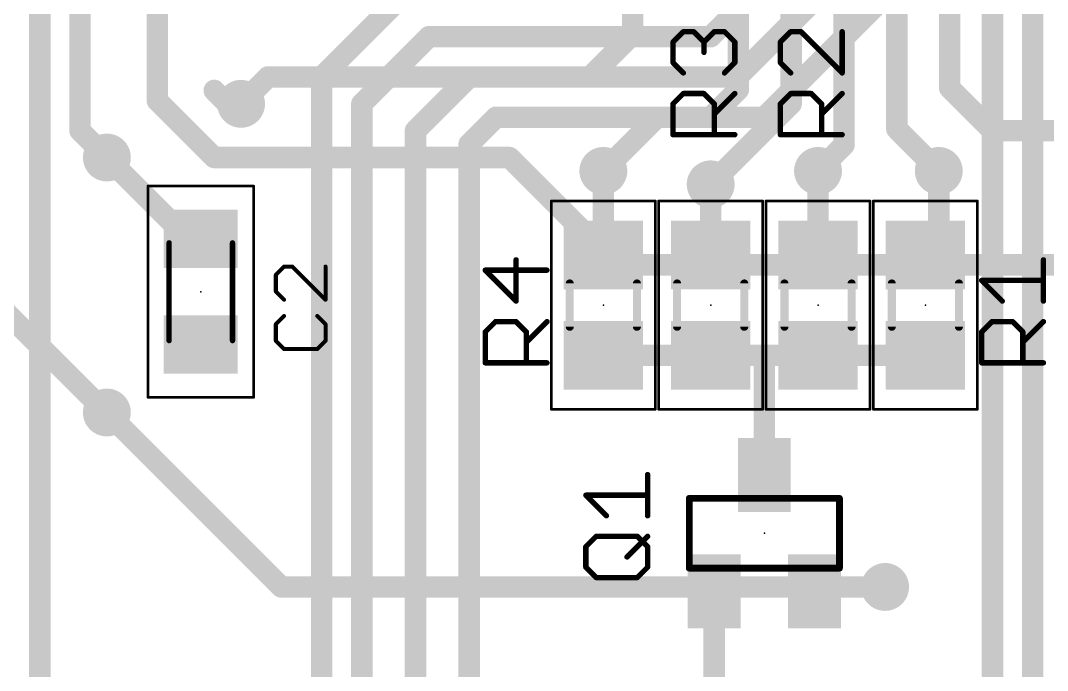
# Model space of a CAD drawing. Extents: x -31.8 to 31.8, y -40.8 to 40.8.
# Drawn here: x -14.59 to 4.85, y -20.38 to -8.08 of the extents above; entities that cross this region are included whole.
import ezdxf

# ---------------------------------------------------------------- set-up
doc = ezdxf.new("R2010")
doc.units = 0
for name, color, linetype in [('1', 12, 'CONTINUOUS'), ('16', 132, 'CONTINUOUS'), ('18', 110, 'CONTINUOUS'), ('23', 53, 'CONTINUOUS'), ('25', 253, 'CONTINUOUS'), ('39', 12, 'CONTINUOUS'), ('51', 253, 'CONTINUOUS')]:
    doc.layers.add(name, color=color, linetype=linetype)

# ---------------------------------------------------------------- blocks, each defined once
blk = doc.blocks.new('RECT')
blk.add_solid([(-0.5, -0.5), (0.5, -0.5), (-0.5, 0.5), (0.5, 0.5)])
blk = doc.blocks.new('ROUNDV')
at = {"const_width": 0.5}
blk.add_lwpolyline([(0, -0.25, 1), (0, 0.25, 1), (0, -0.25)], format="xyb", dxfattribs=at)

msp = doc.modelspace()

# ---------------------------------------------------------------- linework, layer by layer
at = {"layer": '1', "const_width": 0.4064}
for points in [[(4.572, 6.604), (4.572, -32.004)], [(3.81, 3.556), (3.81, -21.844)], [(-14.224, 0.762), (-14.224, -22.352)], [(0.762, -6.096), (-1.524, -8.382)], [(1.778, -6.35), (-1.016, -9.144)], [(2.794, -6.604), (-0.508, -9.906)], [(-7.366, -7.62), (-8.89, -9.144)], [(-6.858, -8.382), (-8.128, -9.652)], [(-1.524, -8.382), (-6.858, -8.382)], [(-8.89, -9.144), (-8.89, -23.368)], [(-6.096, -9.144), (-7.112, -10.16)], [(-1.016, -9.144), (-6.096, -9.144)], [(-10.668, -9.652), (-10.922, -9.398)], [(-10.414, -9.652), (-10.668, -9.652)], [(-8.128, -9.652), (-8.128, -22.606)], [(-5.588, -9.906), (-6.096, -10.414)], [(-0.508, -9.906), (-5.588, -9.906)], [(-7.112, -10.16), (-7.112, -21.844)], [(-6.096, -10.414), (-6.096, -21.59)], [(-12.954, -10.668), (-11.414, -12.208)], [(-3.556, -10.922), (-3.556, -12.512)], [(0.508, -10.922), (0.508, -12.512)], [(2.794, -10.922), (2.794, -12.192)], [(-1.524, -11.176), (-1.524, -12.446)], [(-11.414, -12.208), (-11.176, -12.208)], [(2.794, -12.192), (2.54, -12.446)], [(-1.524, -12.446), (-1.458, -12.512)], [(2.54, -12.446), (2.54, -12.512)], [(-3.556, -12.512), (-3.556, -12.7)], [(-1.458, -12.512), (-1.524, -12.512)], [(-1.458, -12.512), (-1.27, -12.7)], [(-1.59, -14.412), (-3.556, -14.412)], [(-1.524, -14.478), (-1.59, -14.412)], [(-1.524, -14.412), (-1.524, -14.478)], [(-0.508, -14.412), (-1.524, -14.412)], [(0.442, -14.412), (-0.508, -14.412)], [(-0.508, -14.412), (-0.508, -16.68)], [(0.508, -14.478), (0.442, -14.412)], [(0.508, -14.412), (0.508, -14.478)], [(2.22, -14.412), (0.508, -14.412)], [(2.286, -14.478), (2.22, -14.412)], [(2.352, -14.412), (2.286, -14.478)], [(2.54, -14.412), (2.352, -14.412)], [(0.442, -18.88), (0.526, -18.796)], [(0.526, -18.796), (1.778, -18.796)], [(-1.458, -18.88), (-1.458, -20.894)]]:
    msp.add_lwpolyline(points, dxfattribs=at)
at = {"layer": '1', "const_width": 0.2032}
for points in [[(-6.858, -8.2804, 1), (-6.858, -8.4836)], [(-6.7862, -8.4538, 1), (-6.9298, -8.3102)], [(-1.5958, -8.3102, 1), (-1.4522, -8.4538)], [(-1.524, -8.4836, 1), (-1.524, -8.2804)], [(-8.7884, -9.144, 1), (-8.9916, -9.144)], [(-6.096, -9.0424, 1), (-6.096, -9.2456)], [(-6.0242, -9.2158, 1), (-6.1678, -9.0722)], [(-1.016, -9.2456, 1), (-1.016, -9.0424)], [(-8.9618, -9.0722, 1), (-8.8182, -9.2158)], [(-1.0878, -9.0722, 1), (-0.9442, -9.2158)], [(-10.8502, -9.3262, 1), (-10.9938, -9.4698)], [(-10.668, -9.5504, 1), (-10.668, -9.7536)], [(-10.7398, -9.7238, 1), (-10.5962, -9.5802)], [(-10.414, -9.7536, 1), (-10.414, -9.5504)], [(-8.0264, -9.652, 1), (-8.2296, -9.652)], [(-8.1998, -9.5802, 1), (-8.0562, -9.7238)], [(-5.588, -9.8044, 1), (-5.588, -10.0076)], [(-5.5162, -9.9778, 1), (-5.6598, -9.8342)], [(-0.508, -10.0076, 1), (-0.508, -9.8044)], [(-0.5798, -9.8342, 1), (-0.4362, -9.9778)], [(-7.0104, -10.16, 1), (-7.2136, -10.16)], [(-7.1838, -10.0882, 1), (-7.0402, -10.2318)], [(-5.9944, -10.414, 1), (-6.1976, -10.414)], [(-6.1678, -10.3422, 1), (-6.0242, -10.4858)], [(-12.8822, -10.5962, 1), (-13.0258, -10.7398)], [(-3.4544, -10.922, 1), (-3.6576, -10.922)], [(0.6096, -10.922, 1), (0.4064, -10.922)], [(2.8956, -10.922, 1), (2.6924, -10.922)], [(-1.4224, -11.176, 1), (-1.6256, -11.176)], [(-11.414, -12.1064, 1), (-11.414, -12.3096)], [(-11.4858, -12.2798, 1), (-11.3422, -12.1362)], [(-11.176, -12.3096, 1), (-11.176, -12.1064)], [(2.8658, -12.2638, 1), (2.7222, -12.1202)], [(-1.4522, -12.3742, 1), (-1.5958, -12.5178)], [(2.6416, -12.446, 1), (2.4384, -12.446)], [(2.6924, -12.192, 1), (2.8956, -12.192)], [(-3.4544, -12.512, 1), (-3.6576, -12.512)], [(-3.6576, -12.512, 1), (-3.4544, -12.512)], [(-1.524, -12.4104, 1), (-1.524, -12.6136)], [(-1.6256, -12.446, 1), (-1.4224, -12.446)], [(-1.3862, -12.4402, 1), (-1.5298, -12.5838)], [(-1.5298, -12.5838, 1), (-1.3862, -12.4402)], [(-1.458, -12.6136, 1), (-1.458, -12.4104)], [(0.4064, -12.512, 1), (0.6096, -12.512)], [(2.4384, -12.512, 1), (2.6416, -12.512)], [(2.4682, -12.3742, 1), (2.6118, -12.5178)], [(-3.6576, -12.7, 1), (-3.4544, -12.7)], [(-1.3418, -12.7718, 1), (-1.1982, -12.6282)], [(-3.556, -14.3104, 1), (-3.556, -14.5136)], [(-1.5182, -14.3402, 1), (-1.6618, -14.4838)], [(-1.4224, -14.412, 1), (-1.6256, -14.412)], [(-1.524, -14.3104, 1), (-1.524, -14.5136)], [(-1.6256, -14.478, 1), (-1.4224, -14.478)], [(-1.5958, -14.5498, 1), (-1.4522, -14.4062)], [(-1.59, -14.5136, 1), (-1.59, -14.3104)], [(-0.508, -14.3104, 1), (-0.508, -14.5136)], [(-0.4064, -14.412, 1), (-0.6096, -14.412)], [(-0.508, -14.5136, 1), (-0.508, -14.3104)], [(0.5138, -14.3402, 1), (0.3702, -14.4838)], [(0.6096, -14.412, 1), (0.4064, -14.412)], [(0.508, -14.3104, 1), (0.508, -14.5136)], [(0.4064, -14.478, 1), (0.6096, -14.478)], [(0.4362, -14.5498, 1), (0.5798, -14.4062)], [(0.442, -14.5136, 1), (0.442, -14.3104)], [(2.2918, -14.3402, 1), (2.1482, -14.4838)], [(2.2142, -14.4062, 1), (2.3578, -14.5498)], [(2.2142, -14.5498, 1), (2.3578, -14.4062)], [(2.22, -14.5136, 1), (2.22, -14.3104)], [(2.352, -14.3104, 1), (2.352, -14.5136)], [(2.4238, -14.4838, 1), (2.2802, -14.3402)], [(2.54, -14.5136, 1), (2.54, -14.3104)], [(-0.6096, -16.68, 1), (-0.4064, -16.68)], [(0.526, -18.6944, 1), (0.526, -18.8976)], [(0.5978, -18.8678, 1), (0.4542, -18.7242)], [(1.778, -18.8976, 1), (1.778, -18.6944)], [(-1.3564, -18.88, 1), (-1.5596, -18.88)], [(0.3702, -18.8082, 1), (0.5138, -18.9518)]]:
    msp.add_lwpolyline(points, format="xyb", dxfattribs=at)
at = {"layer": '16', "const_width": 0.4064}
for points in [[(-13.462, -6.604), (-13.462, -10.16)], [(-12, -9.59), (-12, -6.52)], [(-3, -6.52), (-3, -8.334)], [(-1, -6.52), (-1, -9.382)], [(0, -6.52), (0, -9.652)], [(1, -6.52), (1, -10.43)], [(2, -6.52), (2, -10.128)], [(3, -6.52), (3, -9.35)], [(-3, -8.334), (-3.81, -9.144)], [(-9.906, -9.144), (-10.414, -9.652)], [(-3.81, -9.144), (-9.906, -9.144)], [(-1, -9.382), (-1.524, -9.906)], [(3, -9.35), (3.81, -10.16)], [(-10.922, -10.668), (-12, -9.59)], [(0, -9.652), (-1.524, -11.176)], [(-2.54, -9.906), (-3.556, -10.922)], [(-1.524, -9.906), (-2.54, -9.906)], [(-13.462, -10.16), (-12.954, -10.668)], [(2, -10.128), (2.794, -10.922)], [(3.81, -10.16), (7.366, -10.16)], [(1, -10.43), (0.508, -10.922)], [(-5.334, -10.668), (-10.922, -10.668)], [(-3.302, -12.7), (-5.334, -10.668)], [(8.636, -12.7), (-3.302, -12.7)], [(-12.968, -15.494), (-15, -13.462)], [(-12.954, -15.494), (-12.968, -15.494)], [(-9.652, -18.796), (-12.954, -15.494)], [(1.778, -18.796), (-9.652, -18.796)]]:
    msp.add_lwpolyline(points, dxfattribs=at)
at = {"layer": '16', "const_width": 0.2032}
for points in [[(-2.9282, -8.4058, 1), (-3.0718, -8.2622)], [(-3.1016, -8.334, 1), (-2.8984, -8.334)], [(-9.906, -9.0424, 1), (-9.906, -9.2456)], [(-9.8342, -9.2158, 1), (-9.9778, -9.0722)], [(-3.81, -9.2456, 1), (-3.81, -9.0424)], [(-3.8818, -9.0722, 1), (-3.7382, -9.2158)], [(-1.1016, -9.382, 1), (-0.8984, -9.382)], [(-0.9282, -9.4538, 1), (-1.0718, -9.3102)], [(2.8984, -9.35, 1), (3.1016, -9.35)], [(3.0718, -9.2782, 1), (2.9282, -9.4218)], [(-12.1016, -9.59, 1), (-11.8984, -9.59)], [(-11.9282, -9.5182, 1), (-12.0718, -9.6618)], [(-10.4858, -9.5802, 1), (-10.3422, -9.7238)], [(0.0718, -9.7238, 1), (-0.0718, -9.5802)], [(-2.54, -9.8044, 1), (-2.54, -10.0076)], [(-2.4682, -9.9778, 1), (-2.6118, -9.8342)], [(-1.524, -10.0076, 1), (-1.524, -9.8044)], [(-0.1016, -9.652, 1), (0.1016, -9.652)], [(-1.5958, -9.8342, 1), (-1.4522, -9.9778)], [(-13.5636, -10.16, 1), (-13.3604, -10.16)], [(-13.3902, -10.0882, 1), (-13.5338, -10.2318)], [(1.8984, -10.128, 1), (2.1016, -10.128)], [(2.0718, -10.0562, 1), (1.9282, -10.1998)], [(3.81, -10.0584, 1), (3.81, -10.2616)], [(3.7382, -10.2318, 1), (3.8818, -10.0882)], [(1.0718, -10.5018, 1), (0.9282, -10.3582)], [(-13.0258, -10.7398, 1), (-12.8822, -10.5962)], [(-10.922, -10.5664, 1), (-10.922, -10.7696)], [(-10.9938, -10.7398, 1), (-10.8502, -10.5962)], [(-5.2622, -10.5962, 1), (-5.4058, -10.7398)], [(-5.334, -10.7696, 1), (-5.334, -10.5664)], [(0.8984, -10.43, 1), (1.1016, -10.43)], [(-3.6278, -10.8502, 1), (-3.4842, -10.9938)], [(0.4362, -10.8502, 1), (0.5798, -10.9938)], [(2.7222, -10.9938, 1), (2.8658, -10.8502)], [(-1.5958, -11.1042, 1), (-1.4522, -11.2478)], [(-3.302, -12.5984, 1), (-3.302, -12.8016)], [(-3.3738, -12.7718, 1), (-3.2302, -12.6282)], [(-12.968, -15.3924, 1), (-12.968, -15.5956)], [(-12.8822, -15.4222, 1), (-13.0258, -15.5658)], [(-13.0398, -15.5658, 1), (-12.8962, -15.4222)], [(-12.954, -15.5956, 1), (-12.954, -15.3924)], [(-9.652, -18.6944, 1), (-9.652, -18.8976)], [(-9.7238, -18.8678, 1), (-9.5802, -18.7242)], [(1.778, -18.8976, 1), (1.778, -18.6944)]]:
    msp.add_lwpolyline(points, format="xyb", dxfattribs=at)
at = {"layer": '23'}
for p in [(-11.176, -13.208), (-3.556, -13.462), (-1.524, -13.462), (0.508, -13.462), (2.54, -13.462), (-0.508, -17.78)]:
    msp.add_point(p, dxfattribs=at)
at = {"layer": '25'}
for points, const_width in [([(-2.2362, -8.4821), (-2.0413, -8.2872)], 0.1016), ([(-2.0413, -8.2872), (-1.8464, -8.2872)], 0.1016), ([(-1.8464, -8.2872), (-1.6515, -8.4821)], 0.1016), ([(-1.6515, -8.4821), (-1.4566, -8.2872)], 0.1016), ([(-1.4566, -8.2872), (-1.2617, -8.2872)], 0.1016), ([(-1.2617, -8.2872), (-1.0668, -8.4821)], 0.1016), ([(-0.0093, -8.2872), (-0.2042, -8.4821)], 0.1016), ([(0.1856, -8.2872), (-0.0093, -8.2872)], 0.1016), ([(0.9652, -9.0668), (0.1856, -8.2872)], 0.1016), ([(0.9652, -8.2872), (0.9652, -9.0668)], 0.1016), ([(-2.2362, -8.8719), (-2.2362, -8.4821)], 0.1016), ([(-1.6515, -8.4821), (-1.6515, -8.677)], 0.1016), ([(-1.0668, -8.4821), (-1.0668, -8.8719)], 0.1016), ([(-0.2042, -8.4821), (-0.2042, -8.8719)], 0.1016), ([(-2.0413, -9.0668), (-2.2362, -8.8719)], 0.1016), ([(-1.0668, -8.8719), (-1.2617, -9.0668)], 0.1016), ([(-0.2042, -8.8719), (-0.0093, -9.0668)], 0.1016), ([(-2.2362, -9.6515), (-2.0413, -9.4566)], 0.1016), ([(-2.0413, -9.4566), (-1.6515, -9.4566)], 0.1016), ([(-1.6515, -9.4566), (-1.4566, -9.6515)], 0.1016), ([(-1.4566, -9.8464), (-1.0668, -9.4566)], 0.1016), ([(-0.2042, -9.6515), (-0.0093, -9.4566)], 0.1016), ([(-0.0093, -9.4566), (0.3805, -9.4566)], 0.1016), ([(0.3805, -9.4566), (0.5754, -9.6515)], 0.1016), ([(0.5754, -9.8464), (0.9652, -9.4566)], 0.1016), ([(-2.2362, -10.2362), (-2.2362, -9.6515)], 0.1016), ([(-1.4566, -9.6515), (-1.4566, -10.2362)], 0.1016), ([(-0.2042, -10.2362), (-0.2042, -9.6515)], 0.1016), ([(0.5754, -9.6515), (0.5754, -10.2362)], 0.1016), ([(-1.0668, -10.2362), (-2.2362, -10.2362)], 0.1016), ([(0.9652, -10.2362), (-0.2042, -10.2362)], 0.1016), ([(-5.2075, -13.3848), (-5.2075, -12.6052)], 0.1016), ([(4.7752, -13.3848), (4.7752, -12.6052)], 0.1016), ([(-9.5989, -12.7324), (-9.7557, -12.8891)], 0.0762), ([(-9.4422, -12.7324), (-9.5989, -12.7324)], 0.0762), ([(-8.8151, -13.3594), (-9.4422, -12.7324)], 0.0762), ([(-8.8151, -12.7324), (-8.8151, -13.3594)], 0.0762), ([(-4.6228, -12.8001), (-5.7922, -12.8001)], 0.1016), ([(-5.7922, -12.8001), (-5.2075, -13.3848)], 0.1016), ([(-9.7557, -12.8891), (-9.7557, -13.2027)], 0.0762), ([(3.9956, -13.3848), (3.6058, -12.995)], 0.1016), ([(3.6058, -12.995), (4.7752, -12.995)], 0.1016), ([(-9.7557, -13.2027), (-9.5989, -13.3594)], 0.0762), ([(-9.5989, -13.6679), (-9.7557, -13.8246)], 0.0762), ([(-9.7557, -13.8246), (-9.7557, -14.1382)], 0.0762), ([(-8.8151, -13.8246), (-8.9719, -13.6679)], 0.0762), ([(-8.8151, -14.1382), (-8.8151, -13.8246)], 0.0762), ([(-5.7922, -13.9695), (-5.5973, -13.7746)], 0.1016), ([(-5.5973, -13.7746), (-5.2075, -13.7746)], 0.1016), ([(-5.2075, -13.7746), (-5.0126, -13.9695)], 0.1016), ([(-5.0126, -14.1644), (-4.6228, -13.7746)], 0.1016), ([(3.6058, -13.9695), (3.8007, -13.7746)], 0.1016), ([(3.8007, -13.7746), (4.1905, -13.7746)], 0.1016), ([(4.1905, -13.7746), (4.3854, -13.9695)], 0.1016), ([(4.3854, -14.1644), (4.7752, -13.7746)], 0.1016), ([(-5.7922, -14.5542), (-5.7922, -13.9695)], 0.1016), ([(-5.0126, -13.9695), (-5.0126, -14.5542)], 0.1016), ([(3.6058, -14.5542), (3.6058, -13.9695)], 0.1016), ([(4.3854, -13.9695), (4.3854, -14.5542)], 0.1016), ([(-9.7557, -14.1382), (-9.5989, -14.2949)], 0.0762), ([(-8.9719, -14.2949), (-8.8151, -14.1382)], 0.0762), ([(-9.5989, -14.2949), (-8.9719, -14.2949)], 0.0762), ([(-4.6228, -14.5542), (-5.7922, -14.5542)], 0.1016), ([(4.7752, -14.5542), (3.6058, -14.5542)], 0.1016), ([(-2.7178, -17.4488), (-2.7178, -16.6692)], 0.1016), ([(-3.4974, -17.4488), (-3.8872, -17.059)], 0.1016), ([(-3.8872, -17.059), (-2.7178, -17.059)], 0.1016), ([(-3.8872, -18.0335), (-3.6923, -17.8386)], 0.1016), ([(-3.6923, -17.8386), (-2.9127, -17.8386)], 0.1016), ([(-3.1076, -18.2284), (-2.7178, -17.8386)], 0.1016), ([(-2.9127, -17.8386), (-2.7178, -18.0335)], 0.1016), ([(-3.8872, -18.4233), (-3.8872, -18.0335)], 0.1016), ([(-2.7178, -18.0335), (-2.7178, -18.4233)], 0.1016), ([(-3.6923, -18.6182), (-3.8872, -18.4233)], 0.1016), ([(-2.7178, -18.4233), (-2.9127, -18.6182)], 0.1016), ([(-2.9127, -18.6182), (-3.6923, -18.6182)], 0.1016)]:
    msp.add_lwpolyline(points, dxfattribs=dict(at, const_width=const_width))
for points, const_width in [([(-2.0413, -8.2618, 1), (-2.0413, -8.3126)], 0.0508), ([(-2.0233, -8.3052, 1), (-2.0593, -8.2692)], 0.0508), ([(-1.8284, -8.2692, 1), (-1.8644, -8.3052)], 0.0508), ([(-1.8464, -8.3126, 1), (-1.8464, -8.2618)], 0.0508), ([(-1.4566, -8.2618, 1), (-1.4566, -8.3126)], 0.0508), ([(-1.4386, -8.3052, 1), (-1.4746, -8.2692)], 0.0508), ([(-1.2437, -8.2692, 1), (-1.2797, -8.3052)], 0.0508), ([(-1.2617, -8.3126, 1), (-1.2617, -8.2618)], 0.0508), ([(-0.0093, -8.2618, 1), (-0.0093, -8.3126)], 0.0508), ([(0.0087, -8.3052, 1), (-0.0273, -8.2692)], 0.0508), ([(0.2036, -8.2692, 1), (0.1676, -8.3052)], 0.0508), ([(0.1856, -8.3126, 1), (0.1856, -8.2618)], 0.0508), ([(0.9906, -8.2872, 1), (0.9398, -8.2872)], 0.0508), ([(-2.2542, -8.4641, 1), (-2.2182, -8.5001)], 0.0508), ([(-2.2108, -8.4821, 1), (-2.2616, -8.4821)], 0.0508), ([(-1.6695, -8.4641, 1), (-1.6335, -8.5001)], 0.0508), ([(-1.6261, -8.4821, 1), (-1.6769, -8.4821)], 0.0508), ([(-1.6695, -8.5001, 1), (-1.6335, -8.4641)], 0.0508), ([(-1.0414, -8.4821, 1), (-1.0922, -8.4821)], 0.0508), ([(-1.0848, -8.5001, 1), (-1.0488, -8.4641)], 0.0508), ([(-0.2222, -8.4641, 1), (-0.1862, -8.5001)], 0.0508), ([(-0.1788, -8.4821, 1), (-0.2296, -8.4821)], 0.0508), ([(-1.6769, -8.677, 1), (-1.6261, -8.677)], 0.0508), ([(-2.2182, -8.8539, 1), (-2.2542, -8.8899)], 0.0508), ([(-2.2616, -8.8719, 1), (-2.2108, -8.8719)], 0.0508), ([(-1.0922, -8.8719, 1), (-1.0414, -8.8719)], 0.0508), ([(-1.0488, -8.8899, 1), (-1.0848, -8.8539)], 0.0508), ([(-0.1862, -8.8539, 1), (-0.2222, -8.8899)], 0.0508), ([(-0.2296, -8.8719, 1), (-0.1788, -8.8719)], 0.0508), ([(-2.0593, -9.0848, 1), (-2.0233, -9.0488)], 0.0508), ([(-1.2797, -9.0488, 1), (-1.2437, -9.0848)], 0.0508), ([(-0.0273, -9.0848, 1), (0.0087, -9.0488)], 0.0508), ([(0.9398, -9.0668, 1), (0.9906, -9.0668)], 0.0508), ([(0.9472, -9.0848, 1), (0.9832, -9.0488)], 0.0508), ([(-2.0413, -9.4312, 1), (-2.0413, -9.482)], 0.0508), ([(-2.0233, -9.4746, 1), (-2.0593, -9.4386)], 0.0508), ([(-1.6335, -9.4386, 1), (-1.6695, -9.4746)], 0.0508), ([(-1.6515, -9.482, 1), (-1.6515, -9.4312)], 0.0508), ([(-1.0488, -9.4746, 1), (-1.0848, -9.4386)], 0.0508), ([(-0.0093, -9.4312, 1), (-0.0093, -9.482)], 0.0508), ([(0.0087, -9.4746, 1), (-0.0273, -9.4386)], 0.0508), ([(0.3985, -9.4386, 1), (0.3625, -9.4746)], 0.0508), ([(0.3805, -9.482, 1), (0.3805, -9.4312)], 0.0508), ([(0.9832, -9.4746, 1), (0.9472, -9.4386)], 0.0508), ([(-2.2542, -9.6335, 1), (-2.2182, -9.6695)], 0.0508), ([(-2.2108, -9.6515, 1), (-2.2616, -9.6515)], 0.0508), ([(-1.4312, -9.6515, 1), (-1.482, -9.6515)], 0.0508), ([(-1.4746, -9.6695, 1), (-1.4386, -9.6335)], 0.0508), ([(-0.2222, -9.6335, 1), (-0.1862, -9.6695)], 0.0508), ([(-0.1788, -9.6515, 1), (-0.2296, -9.6515)], 0.0508), ([(0.6008, -9.6515, 1), (0.55, -9.6515)], 0.0508), ([(0.5574, -9.6695, 1), (0.5934, -9.6335)], 0.0508), ([(-1.4746, -9.8284, 1), (-1.4386, -9.8644)], 0.0508), ([(0.5574, -9.8284, 1), (0.5934, -9.8644)], 0.0508), ([(-2.2362, -10.2108, 1), (-2.2362, -10.2616)], 0.0508), ([(-2.2616, -10.2362, 1), (-2.2108, -10.2362)], 0.0508), ([(-1.482, -10.2362, 1), (-1.4312, -10.2362)], 0.0508), ([(-1.0668, -10.2616, 1), (-1.0668, -10.2108)], 0.0508), ([(-0.2042, -10.2108, 1), (-0.2042, -10.2616)], 0.0508), ([(-0.2296, -10.2362, 1), (-0.1788, -10.2362)], 0.0508), ([(0.55, -10.2362, 1), (0.6008, -10.2362)], 0.0508), ([(0.9652, -10.2616, 1), (0.9652, -10.2108)], 0.0508), ([(-5.1821, -12.6052, 1), (-5.2329, -12.6052)], 0.0508), ([(4.8006, -12.6052, 1), (4.7498, -12.6052)], 0.0508), ([(-9.5989, -12.7133, 1), (-9.5989, -12.7514)], 0.0381), ([(-9.5855, -12.7458, 1), (-9.6124, -12.7189)], 0.0381), ([(-9.4287, -12.7189, 1), (-9.4556, -12.7458)], 0.0381), ([(-9.4422, -12.7514, 1), (-9.4422, -12.7133)], 0.0381), ([(-8.7961, -12.7324, 1), (-8.8342, -12.7324)], 0.0381), ([(-5.7742, -12.7821, 1), (-5.8102, -12.8181)], 0.0508), ([(-5.7922, -12.7747, 1), (-5.7922, -12.8255)], 0.0508), ([(-4.6228, -12.8255, 1), (-4.6228, -12.7747)], 0.0508), ([(-9.7367, -12.8891, 1), (-9.7748, -12.8891)], 0.0381), ([(-9.7692, -12.8756, 1), (-9.7422, -12.9026)], 0.0381), ([(3.6238, -12.977, 1), (3.5878, -13.013)], 0.0508), ([(3.6058, -12.9696, 1), (3.6058, -13.0204)], 0.0508), ([(4.7752, -13.0204, 1), (4.7752, -12.9696)], 0.0508), ([(-9.7748, -13.2027, 1), (-9.7367, -13.2027)], 0.0381), ([(-9.7422, -13.1892, 1), (-9.7692, -13.2161)], 0.0381), ([(-9.6124, -13.3729, 1), (-9.5855, -13.3459)], 0.0381), ([(-8.8342, -13.3594, 1), (-8.7961, -13.3594)], 0.0381), ([(-8.8286, -13.3729, 1), (-8.8016, -13.3459)], 0.0381), ([(-5.2329, -13.3848, 1), (-5.1821, -13.3848)], 0.0508), ([(-5.2255, -13.4028, 1), (-5.1895, -13.3668)], 0.0508), ([(3.9776, -13.4028, 1), (4.0136, -13.3668)], 0.0508), ([(4.7498, -13.3848, 1), (4.8006, -13.3848)], 0.0508), ([(-9.7367, -13.8246, 1), (-9.7748, -13.8246)], 0.0381), ([(-9.7692, -13.8112, 1), (-9.7422, -13.8381)], 0.0381), ([(-9.5855, -13.6813, 1), (-9.6124, -13.6544)], 0.0381), ([(-8.9584, -13.6544, 1), (-8.9853, -13.6813)], 0.0381), ([(-8.7961, -13.8246, 1), (-8.8342, -13.8246)], 0.0381), ([(-8.8286, -13.8381, 1), (-8.8016, -13.8112)], 0.0381), ([(-5.5973, -13.7492, 1), (-5.5973, -13.8)], 0.0508), ([(-5.5793, -13.7926, 1), (-5.6153, -13.7566)], 0.0508), ([(-5.1895, -13.7566, 1), (-5.2255, -13.7926)], 0.0508), ([(-5.2075, -13.8, 1), (-5.2075, -13.7492)], 0.0508), ([(-4.6048, -13.7926, 1), (-4.6408, -13.7566)], 0.0508), ([(3.8007, -13.7492, 1), (3.8007, -13.8)], 0.0508), ([(3.8187, -13.7926, 1), (3.7827, -13.7566)], 0.0508), ([(4.2085, -13.7566, 1), (4.1725, -13.7926)], 0.0508), ([(4.1905, -13.8, 1), (4.1905, -13.7492)], 0.0508), ([(4.7932, -13.7926, 1), (4.7572, -13.7566)], 0.0508), ([(-5.8102, -13.9515, 1), (-5.7742, -13.9875)], 0.0508), ([(-5.7668, -13.9695, 1), (-5.8176, -13.9695)], 0.0508), ([(-4.9872, -13.9695, 1), (-5.038, -13.9695)], 0.0508), ([(-5.0306, -13.9875, 1), (-4.9946, -13.9515)], 0.0508), ([(3.5878, -13.9515, 1), (3.6238, -13.9875)], 0.0508), ([(3.6312, -13.9695, 1), (3.5804, -13.9695)], 0.0508), ([(4.4108, -13.9695, 1), (4.36, -13.9695)], 0.0508), ([(4.3674, -13.9875, 1), (4.4034, -13.9515)], 0.0508), ([(-9.7748, -14.1382, 1), (-9.7367, -14.1382)], 0.0381), ([(-9.7422, -14.1247, 1), (-9.7692, -14.1516)], 0.0381), ([(-8.8342, -14.1382, 1), (-8.7961, -14.1382)], 0.0381), ([(-8.8016, -14.1516, 1), (-8.8286, -14.1247)], 0.0381), ([(-5.0306, -14.1464, 1), (-4.9946, -14.1824)], 0.0508), ([(4.3674, -14.1464, 1), (4.4034, -14.1824)], 0.0508), ([(-9.5989, -14.2759, 1), (-9.5989, -14.314)], 0.0381), ([(-9.6124, -14.3084, 1), (-9.5855, -14.2815)], 0.0381), ([(-8.9853, -14.2815, 1), (-8.9584, -14.3084)], 0.0381), ([(-8.9719, -14.314, 1), (-8.9719, -14.2759)], 0.0381), ([(-5.7922, -14.5288, 1), (-5.7922, -14.5796)], 0.0508), ([(-5.8176, -14.5542, 1), (-5.7668, -14.5542)], 0.0508), ([(-5.038, -14.5542, 1), (-4.9872, -14.5542)], 0.0508), ([(-4.6228, -14.5796, 1), (-4.6228, -14.5288)], 0.0508), ([(3.6058, -14.5288, 1), (3.6058, -14.5796)], 0.0508), ([(3.5804, -14.5542, 1), (3.6312, -14.5542)], 0.0508), ([(4.36, -14.5542, 1), (4.4108, -14.5542)], 0.0508), ([(4.7752, -14.5796, 1), (4.7752, -14.5288)], 0.0508), ([(-2.6924, -16.6692, 1), (-2.7432, -16.6692)], 0.0508), ([(-3.8692, -17.041, 1), (-3.9052, -17.077)], 0.0508), ([(-3.8872, -17.0336, 1), (-3.8872, -17.0844)], 0.0508), ([(-2.7178, -17.0844, 1), (-2.7178, -17.0336)], 0.0508), ([(-3.5154, -17.4668, 1), (-3.4794, -17.4308)], 0.0508), ([(-2.7432, -17.4488, 1), (-2.6924, -17.4488)], 0.0508), ([(-3.6923, -17.8132, 1), (-3.6923, -17.864)], 0.0508), ([(-3.6743, -17.8566, 1), (-3.7103, -17.8206)], 0.0508), ([(-2.8947, -17.8206, 1), (-2.9307, -17.8566)], 0.0508), ([(-2.9127, -17.864, 1), (-2.9127, -17.8132)], 0.0508), ([(-2.6998, -17.8566, 1), (-2.7358, -17.8206)], 0.0508), ([(-3.9052, -18.0155, 1), (-3.8692, -18.0515)], 0.0508), ([(-3.8618, -18.0335, 1), (-3.9126, -18.0335)], 0.0508), ([(-2.6924, -18.0335, 1), (-2.7432, -18.0335)], 0.0508), ([(-2.7358, -18.0515, 1), (-2.6998, -18.0155)], 0.0508), ([(-3.1256, -18.2104, 1), (-3.0896, -18.2464)], 0.0508), ([(-3.8692, -18.4053, 1), (-3.9052, -18.4413)], 0.0508), ([(-3.9126, -18.4233, 1), (-3.8618, -18.4233)], 0.0508), ([(-2.7432, -18.4233, 1), (-2.6924, -18.4233)], 0.0508), ([(-2.6998, -18.4413, 1), (-2.7358, -18.4053)], 0.0508), ([(-3.6923, -18.5928, 1), (-3.6923, -18.6436)], 0.0508), ([(-3.7103, -18.6362, 1), (-3.6743, -18.6002)], 0.0508), ([(-2.9307, -18.6002, 1), (-2.8947, -18.6362)], 0.0508), ([(-2.9127, -18.6436, 1), (-2.9127, -18.5928)], 0.0508)]:
    msp.add_lwpolyline(points, format="xyb", dxfattribs=dict(at, const_width=const_width))
at = {"layer": '39'}
for points, const_width in [([(-12.176, -15.208), (-12.176, -11.208)], 0.05), ([(-12.176, -11.208), (-10.176, -11.208)], 0.05), ([(-10.176, -11.208), (-10.176, -15.208)], 0.05), ([(-4.539, -15.435), (-4.539, -11.489)], 0.0508), ([(-4.539, -11.489), (-2.573, -11.489)], 0.0508), ([(-2.573, -11.489), (-2.573, -15.435)], 0.0508), ([(-2.507, -15.435), (-2.507, -11.489)], 0.0508), ([(-2.507, -11.489), (-0.541, -11.489)], 0.0508), ([(-0.541, -11.489), (-0.541, -15.435)], 0.0508), ([(-0.475, -15.435), (-0.475, -11.489)], 0.0508), ([(-0.475, -11.489), (1.491, -11.489)], 0.0508), ([(1.491, -11.489), (1.491, -15.435)], 0.0508), ([(1.557, -15.435), (1.557, -11.489)], 0.0508), ([(1.557, -11.489), (3.523, -11.489)], 0.0508), ([(3.523, -11.489), (3.523, -15.435)], 0.0508), ([(-10.176, -15.208), (-12.176, -15.208)], 0.05), ([(-2.573, -15.435), (-4.539, -15.435)], 0.0508), ([(-0.541, -15.435), (-2.507, -15.435)], 0.0508), ([(1.491, -15.435), (-0.475, -15.435)], 0.0508), ([(3.523, -15.435), (1.557, -15.435)], 0.0508)]:
    msp.add_lwpolyline(points, dxfattribs=dict(at, const_width=const_width))
for points, const_width in [([(-12.1635, -11.208, 1), (-12.1885, -11.208)], 0.025), ([(-12.176, -11.1955, 1), (-12.176, -11.2205)], 0.025), ([(-10.1635, -11.208, 1), (-10.1885, -11.208)], 0.025), ([(-10.176, -11.2205, 1), (-10.176, -11.1955)], 0.025), ([(-4.5263, -11.489, 1), (-4.5517, -11.489)], 0.0254), ([(-4.539, -11.4763, 1), (-4.539, -11.5017)], 0.0254), ([(-2.5603, -11.489, 1), (-2.5857, -11.489)], 0.0254), ([(-2.573, -11.5017, 1), (-2.573, -11.4763)], 0.0254), ([(-2.4943, -11.489, 1), (-2.5197, -11.489)], 0.0254), ([(-2.507, -11.4763, 1), (-2.507, -11.5017)], 0.0254), ([(-0.5283, -11.489, 1), (-0.5537, -11.489)], 0.0254), ([(-0.541, -11.5017, 1), (-0.541, -11.4763)], 0.0254), ([(-0.4623, -11.489, 1), (-0.4877, -11.489)], 0.0254), ([(-0.475, -11.4763, 1), (-0.475, -11.5017)], 0.0254), ([(1.5037, -11.489, 1), (1.4783, -11.489)], 0.0254), ([(1.491, -11.5017, 1), (1.491, -11.4763)], 0.0254), ([(1.5697, -11.489, 1), (1.5443, -11.489)], 0.0254), ([(1.557, -11.4763, 1), (1.557, -11.5017)], 0.0254), ([(3.5357, -11.489, 1), (3.5103, -11.489)], 0.0254), ([(3.523, -11.5017, 1), (3.523, -11.4763)], 0.0254), ([(-12.176, -15.1955, 1), (-12.176, -15.2205)], 0.025), ([(-12.1885, -15.208, 1), (-12.1635, -15.208)], 0.025), ([(-10.1885, -15.208, 1), (-10.1635, -15.208)], 0.025), ([(-10.176, -15.2205, 1), (-10.176, -15.1955)], 0.025), ([(-4.539, -15.4223, 1), (-4.539, -15.4477)], 0.0254), ([(-4.5517, -15.435, 1), (-4.5263, -15.435)], 0.0254), ([(-2.5857, -15.435, 1), (-2.5603, -15.435)], 0.0254), ([(-2.573, -15.4477, 1), (-2.573, -15.4223)], 0.0254), ([(-2.507, -15.4223, 1), (-2.507, -15.4477)], 0.0254), ([(-2.5197, -15.435, 1), (-2.4943, -15.435)], 0.0254), ([(-0.5537, -15.435, 1), (-0.5283, -15.435)], 0.0254), ([(-0.541, -15.4477, 1), (-0.541, -15.4223)], 0.0254), ([(-0.475, -15.4223, 1), (-0.475, -15.4477)], 0.0254), ([(-0.4877, -15.435, 1), (-0.4623, -15.435)], 0.0254), ([(1.4783, -15.435, 1), (1.5037, -15.435)], 0.0254), ([(1.491, -15.4477, 1), (1.491, -15.4223)], 0.0254), ([(1.557, -15.4223, 1), (1.557, -15.4477)], 0.0254), ([(1.5443, -15.435, 1), (1.5697, -15.435)], 0.0254), ([(3.5103, -15.435, 1), (3.5357, -15.435)], 0.0254), ([(3.523, -15.4477, 1), (3.523, -15.4223)], 0.0254)]:
    msp.add_lwpolyline(points, format="xyb", dxfattribs=dict(at, const_width=const_width))
at = {"layer": '51'}
for points, const_width in [([(-11.776, -14.133), (-11.776, -12.283)], 0.1016), ([(-10.576, -12.283), (-10.576, -14.133)], 0.1016), ([(-4.191, -13.872), (-4.191, -13.052)], 0.1524), ([(-2.921, -13.872), (-2.921, -13.052)], 0.1524), ([(-2.159, -13.872), (-2.159, -13.052)], 0.1524), ([(-0.889, -13.872), (-0.889, -13.052)], 0.1524), ([(-0.127, -13.872), (-0.127, -13.052)], 0.1524), ([(1.143, -13.872), (1.143, -13.052)], 0.1524), ([(1.905, -13.872), (1.905, -13.052)], 0.1524), ([(3.175, -13.872), (3.175, -13.052)], 0.1524), ([(-1.9304, -18.4404), (-1.9304, -17.1196)], 0.127), ([(-1.9304, -17.1196), (0.9144, -17.1196)], 0.127), ([(0.9144, -17.1196), (0.9144, -18.4404)], 0.127), ([(0.9144, -18.4404), (-1.9304, -18.4404)], 0.127)]:
    msp.add_lwpolyline(points, dxfattribs=dict(at, const_width=const_width))
for points, const_width in [([(-11.7506, -12.283, 1), (-11.8014, -12.283)], 0.0508), ([(-10.5506, -12.283, 1), (-10.6014, -12.283)], 0.0508), ([(-4.1529, -13.052, 1), (-4.2291, -13.052)], 0.0762), ([(-2.8829, -13.052, 1), (-2.9591, -13.052)], 0.0762), ([(-2.1209, -13.052, 1), (-2.1971, -13.052)], 0.0762), ([(-0.8509, -13.052, 1), (-0.9271, -13.052)], 0.0762), ([(-0.0889, -13.052, 1), (-0.1651, -13.052)], 0.0762), ([(1.1811, -13.052, 1), (1.1049, -13.052)], 0.0762), ([(1.9431, -13.052, 1), (1.8669, -13.052)], 0.0762), ([(3.2131, -13.052, 1), (3.1369, -13.052)], 0.0762), ([(-4.2291, -13.872, 1), (-4.1529, -13.872)], 0.0762), ([(-2.9591, -13.872, 1), (-2.8829, -13.872)], 0.0762), ([(-2.1971, -13.872, 1), (-2.1209, -13.872)], 0.0762), ([(-0.9271, -13.872, 1), (-0.8509, -13.872)], 0.0762), ([(-0.1651, -13.872, 1), (-0.0889, -13.872)], 0.0762), ([(1.1049, -13.872, 1), (1.1811, -13.872)], 0.0762), ([(1.8669, -13.872, 1), (1.9431, -13.872)], 0.0762), ([(3.1369, -13.872, 1), (3.2131, -13.872)], 0.0762), ([(-11.8014, -14.133, 1), (-11.7506, -14.133)], 0.0508), ([(-10.6014, -14.133, 1), (-10.5506, -14.133)], 0.0508), ([(-1.8987, -17.1196, 1), (-1.9622, -17.1196)], 0.0635), ([(-1.9304, -17.0879, 1), (-1.9304, -17.1514)], 0.0635), ([(0.9462, -17.1196, 1), (0.8826, -17.1196)], 0.0635), ([(0.9144, -17.1514, 1), (0.9144, -17.0879)], 0.0635), ([(-1.9304, -18.4087, 1), (-1.9304, -18.4721)], 0.0635), ([(-1.9622, -18.4404, 1), (-1.8987, -18.4404)], 0.0635), ([(0.8826, -18.4404, 1), (0.9462, -18.4404)], 0.0635), ([(0.9144, -18.4721, 1), (0.9144, -18.4087)], 0.0635)]:
    msp.add_lwpolyline(points, format="xyb", dxfattribs=dict(at, const_width=const_width))

# ---------------------------------------------------------------- block references
at = {"layer": '1'}
for p, xscale, yscale, rotation in [((-11.176, -12.208), 1.1, 1.4, 270), ((-3.556, -12.512), 1.3, 1.5, 90), ((-1.524, -12.512), 1.3, 1.5, 90), ((0.508, -12.512), 1.3, 1.5, 90), ((2.54, -12.512), 1.3, 1.5, 90), ((-11.176, -14.208), 1.1, 1.4, 270), ((-3.556, -14.412), 1.3, 1.5, 90), ((-1.524, -14.412), 1.3, 1.5, 90), ((0.508, -14.412), 1.3, 1.5, 90), ((2.54, -14.412), 1.3, 1.5, 90)]:
    msp.add_blockref('RECT', p, dxfattribs=dict(at, xscale=xscale, yscale=yscale, rotation=rotation))
at = {"layer": '1', "yscale": 1.4}
for p in [(-0.508, -16.68), (-1.458, -18.88), (0.442, -18.88)]:
    msp.add_blockref('RECT', p, dxfattribs=at)
at = {"layer": '18', "xscale": 0.9064, "yscale": 0.9064}
for p in [(-10.414, -9.652), (-10.414, -9.652), (-12.954, -10.668), (-12.954, -10.668), (-3.556, -10.922), (-3.556, -10.922), (0.508, -10.922), (0.508, -10.922), (2.794, -10.922), (2.794, -10.922), (-1.524, -11.176), (-1.524, -11.176), (-12.954, -15.494), (-12.954, -15.494), (1.778, -18.796), (1.778, -18.796)]:
    msp.add_blockref('ROUNDV', p, dxfattribs=at)
at = {"layer": '51'}
for p, xscale, yscale, rotation in [((-11.176, -12.458), 0.5, 1.3, 270), ((-3.5575, -12.7306), 0.65, 1.4, 90), ((-1.5255, -12.7306), 0.65, 1.4, 90), ((0.5065, -12.7306), 0.65, 1.4, 90), ((2.5385, -12.7306), 0.65, 1.4, 90), ((-11.176, -13.958), 0.5, 1.3, 270), ((-3.5575, -14.2038), 0.65, 1.4, 90), ((-1.5255, -14.2038), 0.65, 1.4, 90), ((0.5065, -14.2038), 0.65, 1.4, 90), ((2.5385, -14.2038), 0.65, 1.4, 90)]:
    msp.add_blockref('RECT', p, dxfattribs=dict(at, xscale=xscale, yscale=yscale, rotation=rotation))
at = {"layer": '51', "xscale": 0.4572, "yscale": 0.5842}
for p in [(-0.508, -16.7767), (-1.4478, -18.7833), (0.4318, -18.7833)]:
    msp.add_blockref('RECT', p, dxfattribs=at)

doc.saveas('drawing.dxf')
